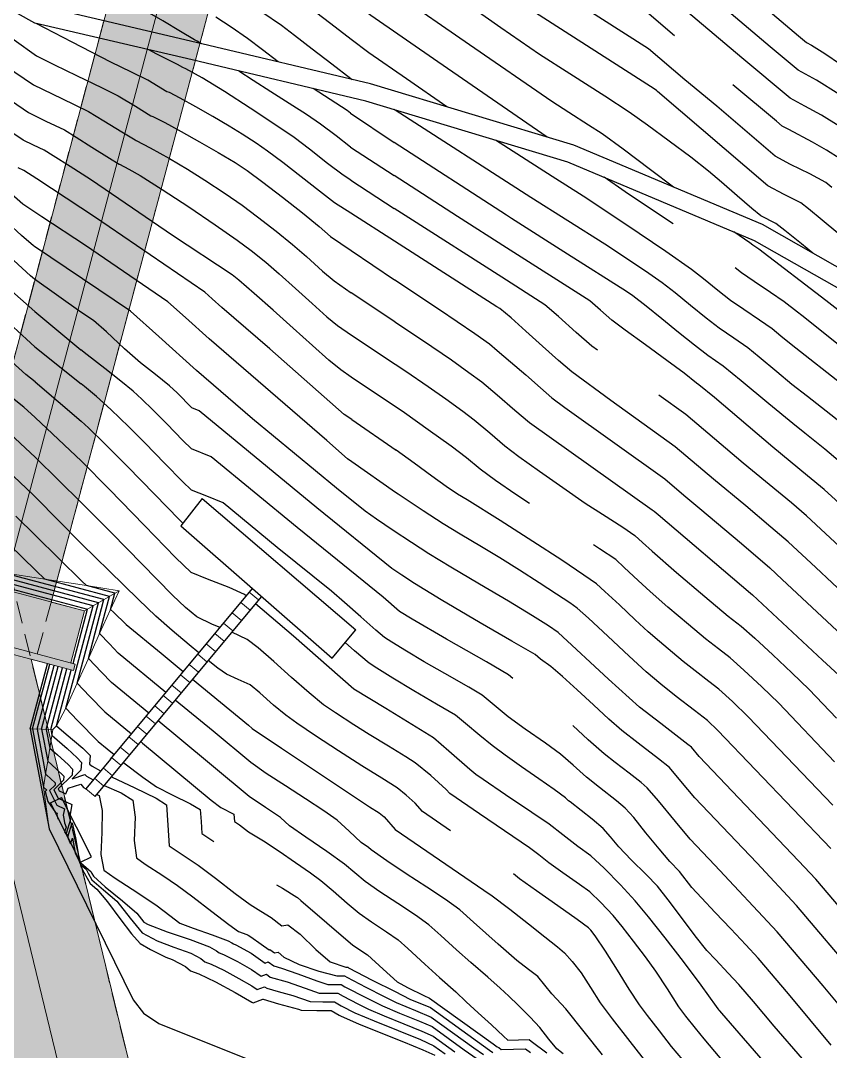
# Model space of a CAD drawing. Header units: millimetres. Extents: x -133 to 63340, y -143 to 109141.
# Drawn here: x 62458.3 to 62494.42, y 108650.02 to 108695.99 of the extents above; entities that cross this region are included whole.
import ezdxf

# ---------------------------------------------------------------- set-up
doc = ezdxf.new("R2010")
doc.units = ezdxf.units.MM
doc.header["$MEASUREMENT"] = 0
for name, pattern in [('NASCOSTA', [9.525, 6.35, -3.175]), ('TRATTEGGIATA', [0.75, 0.5, -0.25]), ('TRATTOPUNTO2', [12.7, 6.35, -3.175, 0, -3.175])]:
    doc.linetypes.add(name, pattern=pattern)
for name, color, linetype in [('Bâti', 7, 'Continuous'), ('CANALISATION', 2, 'Continuous'), ('curve livello 5m', 7, 'Continuous'), ('LIN010TR', 2, 'NASCOSTA'), ('LIN018CO', 6, 'Continuous'), ('LIN025CO', 7, 'Continuous'), ('Strade', 7, 'Continuous'), ('TRATTCOLO-30', 253, 'Continuous'), ('TRATTCOLO-32', 255, 'Continuous')]:
    doc.layers.add(name, color=color, linetype=linetype)
doc.layers.add('Colori bordi', color=5, linetype='Continuous', plot=False)
doc.layers.add('no_plot', color=5, linetype='Continuous', plot=False)

# ---------------------------------------------------------------- blocks, each defined once
blk = doc.blocks.new('CONTORNO')
at = {"layer": 'Colori bordi', "lineweight": 0, "ltscale": 2, "flags": 128}
blk.add_lwpolyline([(25.446, -93.474), (-6.877, 42.135), (-4.985, 41.623), (-4.907, 41.912), (-5.109, 41.967), (-4.481, 44.283), (-5.968, 44.686), (9.426, 101.471, 0.76503), (-27.561, 123.114)], format="xyb", dxfattribs=at)
blk.add_lwpolyline([(-28.746, 115.78, -0.121281), (-20.708, 100.164), (-8.908, 50.657), (5.179, 102.622, 0.76503), (-24.477, 119.975)], format="xyb", close=True, dxfattribs=at)

msp = doc.modelspace()

# ---------------------------------------------------------------- hatches: boundary and pattern name
at = {"layer": 'TRATTCOLO-30', "linetype": 'Continuous', "lineweight": 0}
h = msp.add_hatch(color=256, dxfattribs=at)
h.dxf.hatch_style = 1
h.paths.add_polyline_path([(62465.747, 108701.4701), (62463.621, 108702.0362), (62456.6936, 108676.0224), (62457.78, 108671.5529)])
h.paths.add_polyline_path([(62467.8729, 108700.904), (62465.747, 108701.4701), (62457.78, 108671.5529), (62458.7628, 108667.51), (62460.6567, 108667.0056), (62460.7339, 108667.2955), (62460.531, 108667.3496), (62461.1486, 108669.6688), (62459.6605, 108670.065)])
h.paths.add_polyline_path([(62474.8004, 108726.9178, 0.5732267), (62447.8353, 108754.1352), (62447.9823, 108751.8974, -0.5801113), (62472.6744, 108727.484), (62465.747, 108701.4701), (62467.8729, 108700.904)])
h.paths.add_polyline_path([(62472.6744, 108727.484, 0.5801113), (62447.9823, 108751.8974), (62448.13, 108749.6486, -0.5887985), (62470.5485, 108728.0501), (62463.621, 108702.0362), (62465.747, 108701.4701)], flags=17)
h.paths.add_polyline_path([(62448.13, 108749.6486), (62447.9823, 108751.8974, 0.1280773), (62439.2661, 108746.8327), (62432.8751, 108740.4959, -0.0173641), (62434.462, 108738.7803), (62436.5645, 108741.0558), (62440.8151, 108745.2705, -0.1215011)])
h.paths.add_polyline_path([(62447.9823, 108751.8974), (62447.8353, 108754.1352, 0.133332), (62437.7171, 108748.395), (62433.4664, 108744.1803), (62431.3544, 108741.937, -0.0155661), (62432.8751, 108740.4959), (62439.2661, 108746.8327, -0.1280773)])
h.paths.add_polyline_path([(62432.815, 108740.4362), (62432.8751, 108740.4959, 0.0155661), (62431.3544, 108741.937), (62429.2423, 108739.6935, 0.1664314), (62424.6976, 108726.0497), (62426.8976, 108726.4121, -0.1977037)])
h.paths.add_polyline_path([(62432.3569, 108736.502), (62434.462, 108738.7803, 0.0173628), (62432.8753, 108740.4957, 0.1988047), (62426.8976, 108726.4121), (62429.1051, 108726.7758, -0.1471562)])
h.paths.add_polyline_path([(62429.1137, 108725.4587, -0.0185057), (62429.1051, 108726.7758), (62426.8976, 108726.4121, 0.0131204), (62426.9158, 108725.3628), (62427.2322, 108718.1064, -0.0320811), (62429.4363, 108718.0611)])
h.paths.add_polyline_path([(62426.9158, 108725.3628, -0.0131204), (62426.8976, 108726.4121), (62424.6976, 108726.0497, 0.0088177), (62424.7179, 108725.267), (62425.0405, 108717.8694, -0.0320811), (62427.2322, 108718.1064)])
h = msp.add_hatch(color=256, dxfattribs=at)
h.dxf.hatch_style = 1
h.paths.add_polyline_path([(62468.821, 108626.1329), (62465.8282, 108625.4054), (62478.5704, 108572.9858), (62481.5632, 108573.7133)])
h.paths.add_polyline_path([(62465.8282, 108625.4054), (62462.8353, 108624.6779), (62475.5775, 108572.2583), (62478.5704, 108572.9858)])
h.paths.add_polyline_path([(62453.7009, 108675.295), (62450.7081, 108674.5674), (62462.8353, 108624.6779), (62465.8282, 108625.4054)])
h.paths.add_polyline_path([(62456.6938, 108676.0225), (62453.7009, 108675.295), (62465.8282, 108625.4054), (62468.821, 108626.1329)])

# ---------------------------------------------------------------- linework, layer by layer
at = {"layer": 'Bâti', "color": 2, "linetype": 'Continuous'}
for p, q in [((62466.3991, 108674.6799), (62465.4425, 108673.4636)), ((62466.3991, 108674.6799), (62473.2473, 108668.8234)), ((62465.4425, 108673.4636), (62472.2009, 108667.5677)), ((62462.3022, 108663.0594), (62468.6448, 108670.67)), ((62462.7175, 108662.7143), (62469.0518, 108670.3149)), ((62472.2009, 108667.5677), (62473.2473, 108668.8234)), ((62462.3022, 108663.0594), (62461.2124, 108661.7399)), ((62461.6274, 108661.3944), (62462.7175, 108662.7143)), ((62459.6327, 108661.1055), (62460.1158, 108661.3507)), ((62461.4586, 108658.7057), (62460.1158, 108661.3507)), ((62460.9755, 108658.4605), (62459.6327, 108661.1055)), ((62460.9755, 108658.4605), (62461.4586, 108658.7057))]:
    msp.add_line(p, q, dxfattribs=at)
at = {"layer": 'CANALISATION', "linetype": 'Continuous', "lineweight": 0}
for p, q in [((62468.9158, 108670.1602), (62468.5008, 108670.5057)), ((62468.532, 108669.6991), (62468.1169, 108670.0445)), ((62468.1481, 108669.2379), (62467.7331, 108669.5834)), ((62467.7643, 108668.7768), (62467.3492, 108669.1222)), ((62467.3804, 108668.3156), (62466.9654, 108668.6611)), ((62466.9966, 108667.8545), (62466.5815, 108668.1999)), ((62466.6127, 108667.3933), (62466.1977, 108667.7388)), ((62466.2289, 108666.9322), (62465.8138, 108667.2776)), ((62465.845, 108666.471), (62465.43, 108666.8165)), ((62465.4612, 108666.0099), (62465.0461, 108666.3553)), ((62465.0773, 108665.5487), (62464.6623, 108665.8942)), ((62464.6935, 108665.0876), (62464.2784, 108665.433)), ((62464.3096, 108664.6264), (62463.8946, 108664.9719)), ((62463.9258, 108664.1652), (62463.5107, 108664.5107)), ((62463.5419, 108663.7041), (62463.1269, 108664.0496)), ((62463.1581, 108663.2429), (62462.743, 108663.5884)), ((62462.774, 108662.782), (62462.3589, 108663.1275)), ((62462.3916, 108662.3196), (62461.9783, 108662.6636)), ((62462.0095, 108661.857), (62461.5944, 108662.2025))]:
    msp.add_line(p, q, dxfattribs=at)
at = {"layer": 'curve livello 5m', "color": 2}
for q in [(62459.7871, 108667.2372), (62459.412, 108662.3895)]:
    msp.add_line((62459.0318, 108664.401), q, dxfattribs=at)
at = {"layer": 'curve livello 5m', "color": 2, "flags": 128}
for points in [[(62481.7903, 108690.8002), (62476.9162, 108694.1518), (62473.926, 108696.2269), (62473.4228, 108696.6112), (62472.9616, 108696.962), (62467.9121, 108700.2636), (62467.7083, 108700.3979), (62467.6706, 108700.4216), (62463.4181, 108703.0042), (62462.5713, 108703.4504), (62461.5764, 108703.9565), (62460.8805, 108704.3298), (62459.9198, 108704.9434), (62458.9586, 108705.6009), (62458.1488, 108706.1952), (62457.6421, 108706.6188), (62457.1234, 108707.2712), (62456.551, 108708.1416), (62456.2371, 108708.7799), (62455.7116, 108709.9144), (62455.2661, 108710.8799)], [(62487.4641, 108695.3192), (62486.0235, 108696.5424)], [(62473.0236, 108688.8762), (62472.6808, 108689.0978), (62471.9922, 108689.6204), (62471.1898, 108690.2543), (62470.4975, 108690.7801), (62469.6371, 108691.3684), (62468.5376, 108692.092), (62467.3915, 108692.8259), (62466.3914, 108693.4451), (62465.6727, 108693.8464), (62465.5322, 108693.9018), (62465.3014, 108694.0432), (62464.852, 108694.26), (62464.3788, 108694.5019), (62464.0213, 108694.69)], [(62501.4354, 108684.485), (62499.0803, 108686.3791), (62498.3055, 108687.0007), (62497.7443, 108687.4907), (62497.0575, 108688.1061), (62496.4198, 108688.6761), (62496.006, 108689.0298), (62496.006, 108689.0298), (62495.5101, 108689.3883), (62494.8616, 108689.8269), (62494.2551, 108690.2139), (62494.2551, 108690.2139), (62493.621, 108690.5674), (62492.5735, 108691.1332), (62492.5735, 108691.1332), (62492.2785, 108691.2868), (62492.017, 108691.5101), (62490.0657, 108693.1277)], [(62473.0629, 108680.0789), (62473.0456, 108680.0904), (62472.5787, 108680.4135), (62472.0538, 108680.851), (62471.3152, 108681.5035), (62470.4534, 108682.2788), (62469.559, 108683.0848), (62468.7225, 108683.8292), (62468.0345, 108684.4198), (62467.7331, 108684.6538), (62465.0785, 108686.4152), (62462.0755, 108688.4614), (62461.4104, 108688.9019), (62460.5116, 108689.4817), (62459.7478, 108689.9679), (62459.3481, 108690.2148), (62458.8701, 108690.4438), (62458.413, 108690.6643), (62457.6888, 108691.1496)], [(62473.0236, 108688.8762), (62474.9695, 108687.6181)], [(62487.4035, 108686.9355), (62486.4403, 108687.5747), (62485.2676, 108688.3581), (62484.3241, 108689.0067)], [(62484.0377, 108681.292), (62483.7807, 108681.4803), (62483.0876, 108682.0834), (62482.292, 108682.8043), (62481.6894, 108683.3204), (62479.7609, 108684.5479), (62475.6104, 108687.2038), (62474.9695, 108687.6181)], [(62458.9258, 108683.0267), (62455.983, 108685.6053)], [(62497.0022, 108679.7668), (62493.1504, 108682.8465), (62492.9609, 108682.992), (62492.3612, 108683.4525), (62491.7509, 108683.8729), (62491.0292, 108684.3565), (62490.4628, 108684.7488), (62490.1775, 108684.976)], [(62458.9258, 108683.0267), (62460.9876, 108681.3078)], [(62480.2571, 108666.6587), (62480.0674, 108666.8163), (62479.0805, 108667.3958), (62477.2996, 108668.4147), (62475.7626, 108669.3037), (62475.2063, 108669.6423), (62474.4701, 108670.2862), (62470.628, 108673.3813), (62466.7978, 108676.546), (62465.9252, 108676.89), (62465.5366, 108677.2739), (62464.825, 108678.0063), (62464.2034, 108678.636), (62463.7042, 108679.112), (62463.3133, 108679.4698), (62462.7747, 108679.9114), (62462.0584, 108680.474), (62461.2717, 108681.0852), (62460.9876, 108681.3078)], [(62475.009, 108678.7832), (62473.0629, 108680.0789)], [(62495.2651, 108672.1328), (62493.3653, 108673.9039), (62492.6818, 108674.4862), (62490.536, 108676.2581), (62487.9784, 108678.4245), (62486.7769, 108679.2857)], [(62480.9966, 108674.4549), (62480.3891, 108674.8536), (62479.4858, 108675.4835), (62478.8021, 108675.9825), (62478.1965, 108676.497), (62477.5109, 108677.0099), (62476.4866, 108677.7508), (62475.4309, 108678.4976), (62475.009, 108678.7832)], [(62458.9629, 108674.735), (62458.8425, 108674.8569), (62457.9736, 108675.6709)], [(62458.9629, 108674.735), (62461.0263, 108672.6494)], [(62466.2513, 108667.798), (62465.8169, 108668.1552), (62465.0601, 108668.7976), (62464.328, 108669.44), (62463.5581, 108670.17), (62462.2429, 108671.4498), (62461.0263, 108672.6494)], [(62494.6101, 108662.9421), (62492.1168, 108665.5517), (62491.3628, 108666.2797), (62490.5592, 108667.0303), (62489.9471, 108667.5783), (62489.4373, 108667.9758), (62488.8576, 108668.4251), (62488.0948, 108669.0601), (62487.1776, 108669.8418), (62486.3812, 108670.5356), (62485.8443, 108671.0306), (62485.2267, 108671.6095), (62484.8449, 108671.9551), (62484.1284, 108672.4389), (62483.8578, 108672.6128)], [(62460.3148, 108665.3329), (62461.528, 108669.8885), (62453.7007, 108671.9729), (62453.6314, 108671.7124)], [(62477.48, 108659.8607), (62476.225, 108660.718), (62475.9004, 108661.0913), (62475.5026, 108661.4544), (62475.1021, 108661.7805), (62474.4065, 108662.2119), (62473.5167, 108662.7586), (62472.4766, 108663.4324), (62471.4591, 108664.1033), (62470.6231, 108664.6657), (62470.1275, 108665.0138), (62469.5863, 108665.4701), (62468.97, 108666.018), (62468.5321, 108666.3749), (62468.0088, 108666.6111), (62467.4785, 108666.8495), (62467.1016, 108667.119), (62466.671, 108667.4581)], [(62460.3148, 108665.3329), (62460.8381, 108664.7851), (62461.7561, 108663.8459), (62461.7561, 108663.8459), (62462.1624, 108663.5108), (62462.4669, 108663.2571)], [(62499.6039, 108646.3972), (62496.2349, 108650.3417), (62495.8073, 108650.8551), (62495.4466, 108651.3395), (62494.1089, 108652.944), (62492.0542, 108655.3612), (62489.2693, 108658.3326), (62488.1629, 108659.4924), (62487.5074, 108660.2758), (62486.7591, 108661.1973), (62486.2564, 108661.7838), (62485.9793, 108662.0089), (62485.4425, 108662.4328), (62484.8192, 108662.9109), (62484.328, 108663.2892), (62483.624, 108663.9176), (62482.9287, 108664.5613)], [(62462.8818, 108662.9114), (62462.9018, 108662.8948), (62463.7439, 108662.2563), (62464.3576, 108661.8226), (62464.3576, 108661.8226), (62465.0536, 108661.4598), (62465.8715, 108661.0666), (62466.3115, 108660.8117), (62466.3115, 108660.8117), (62466.347, 108660.2823), (62466.3794, 108659.7397), (62466.3794, 108659.7397), (62466.9193, 108659.3773)], [(62488.0952, 108649.3451), (62487.3416, 108650.2456), (62486.795, 108650.9368), (62486.2649, 108651.6236), (62485.9106, 108652.1001), (62485.4527, 108652.7916), (62484.9204, 108653.6396), (62484.3881, 108654.4876), (62483.93, 108655.1794), (62483.7374, 108655.429), (62483.6328, 108655.5351), (62483.1331, 108655.9048), (62482.2673, 108656.5134), (62481.3154, 108657.1804), (62480.5577, 108657.7253), (62480.283, 108657.9403)], [(62469.7207, 108657.4548), (62469.9796, 108657.301), (62470.6248, 108656.8956), (62470.6248, 108656.8956), (62470.6417, 108656.8825), (62470.6516, 108656.8837), (62470.8035, 108656.7514), (62473.126, 108654.7648), (62473.773, 108654.3266), (62474.4665, 108653.6875), (62475.091, 108653.1214), (62475.091, 108653.1214), (62475.5557, 108652.8672), (62476.2831, 108652.5125), (62476.2831, 108652.5125), (62476.5431, 108652.4039), (62479.3776, 108650.3583), (62479.4981, 108650.2728), (62479.5605, 108650.2296), (62479.6264, 108650.1931), (62479.7398, 108650.1035), (62480.2798, 108650.1171), (62480.8281, 108650.1335), (62480.8281, 108650.1335), (62481.0447, 108649.9796)]]:
    msp.add_lwpolyline(points, dxfattribs=at)
at = {"layer": 'LIN010TR', "linetype": 'TRATTOPUNTO2', "lineweight": 0, "ltscale": 5}
msp.add_line((62456.697, 108667.4859), (62472.6745, 108727.4839), dxfattribs=at)
at = {"layer": 'LIN010TR', "linetype": 'TRATTOPUNTO2', "lineweight": 0, "ltscale": 5, "flags": 128}
msp.add_lwpolyline([(62454.4122, 108672.368), (62484.7612, 108547.5169)], dxfattribs=at)
at = {"layer": 'LIN018CO', "color": 2, "lineweight": 0}
for p, q in [((62457.459, 108671.386), (62459.3716, 108671.0837)), ((62459.3716, 108671.0837), (62461.2361, 108670.7941)), ((62462.6958, 108670.5652), (62461.2361, 108670.7941)), ((62461.1486, 108669.6687), (62462.6958, 108670.5652)), ((62462.3146, 108669.7337), (62462.6958, 108670.5652)), ((62461.8208, 108668.6566), (62462.3146, 108669.7337)), ((62461.3193, 108667.5504), (62461.8208, 108668.6566)), ((62460.817, 108666.4417), (62461.3193, 108667.5504)), ((62460.3148, 108665.3329), (62460.817, 108666.4417)), ((62459.8963, 108664.5384), (62460.3148, 108665.3329)), ((62458.7243, 108664.4123), (62459.7375, 108664.3751)), ((62459.6016, 108663.5401), (62459.7375, 108664.3751)), ((62459.7375, 108664.3751), (62459.8963, 108664.5384)), ((62459.5074, 108662.9617), (62459.6016, 108663.5401)), ((62459.412, 108662.3895), (62459.5074, 108662.9617)), ((62459.3179, 108661.8092), (62459.412, 108662.3895)), ((62459.5686, 108659.9462), (62459.3179, 108661.8092))]:
    msp.add_line(p, q, dxfattribs=at)
at = {"layer": 'LIN025CO', "linetype": 'TRATTEGGIATA', "lineweight": 0, "ltscale": 2}
for p, q in [((62454.7911, 108668.8781), (62470.5486, 108728.0501)), ((62459.0429, 108667.7458), (62474.8004, 108726.9178)), ((62444.6723, 108725.476), (62491.8503, 108531.3928))]:
    msp.add_line(p, q, dxfattribs=at)
at = {"layer": 'LIN025CO', "linetype": 'Continuous', "lineweight": 0}
for p, q in [((62453.9205, 108671.5936), (62461.1486, 108669.6687)), ((62460.531, 108667.3496), (62461.1486, 108669.6687)), ((62453.0228, 108669.0385), (62460.6568, 108667.0056)), ((62453.1, 108669.3284), (62460.734, 108667.2955)), ((62460.6568, 108667.0056), (62460.734, 108667.2955))]:
    msp.add_line(p, q, dxfattribs=at)
at = {"layer": 'LIN025CO', "color": 2, "linetype": 'Continuous', "lineweight": 0}
msp.add_line((62461.2124, 108661.7399), (62461.6274, 108661.3944), dxfattribs=at)
at = {"layer": 'no_plot'}
for p, q in [((62453.8425, 108671.7282), (62461.2832, 108669.7467)), ((62460.6373, 108667.3213), (62461.2832, 108669.7467)), ((62458.8268, 108664.4085), (62459.5938, 108667.2887)), ((62459.2367, 108664.3935), (62459.9803, 108667.1858)), ((62459.4417, 108664.3859), (62460.1736, 108667.1343)), ((62459.6467, 108664.3784), (62460.3669, 108667.0828)), ((62459.8963, 108664.5384), (62460.5601, 108667.0314)), ((62458.8268, 108664.4085), (62459.3182, 108661.8089)), ((62459.2367, 108664.3935), (62459.5074, 108662.9617)), ((62459.4417, 108664.3859), (62459.6016, 108663.5401)), ((62459.6467, 108664.3784), (62459.6958, 108664.1187))]:
    msp.add_line(p, q, dxfattribs=at)
at = {"layer": 'no_plot', "flags": 128}
for points in [[(62497.1368, 108691.1719), (62497.0669, 108691.2198), (62495.914, 108691.9895), (62494.7975, 108692.7143), (62493.8022, 108693.3371), (62493.8022, 108693.3371), (62492.9928, 108693.7796), (62491.7354, 108694.822), (62485.4395, 108700.1675), (62484.33, 108700.8793), (62482.0002, 108702.4003), (62475.5736, 108706.5458), (62473.8246, 108707.6559), (62472.9402, 108708.2951), (62471.8894, 108709.0839), (62470.7901, 108709.9317), (62469.7601, 108710.7475), (62468.9172, 108711.4405)], [(62485.0322, 108702.0545), (62485.1441, 108701.9823), (62485.1464, 108701.9808), (62485.1475, 108701.9801), (62493.0045, 108695.3091), (62493.3521, 108695.021), (62493.5758, 108694.8986), (62494.1705, 108694.5213), (62494.8782, 108694.051), (62495.5782, 108693.5693), (62496.1498, 108693.1579)], [(62494.8085, 108691.2855), (62494.0286, 108691.7755), (62494.0286, 108691.7755), (62493.2852, 108692.1792), (62492.6335, 108692.5382), (62492.6335, 108692.5382), (62490.4663, 108694.3348), (62485.7315, 108698.3549)], [(62454.6209, 108697.568), (62458.0055, 108695.1335), (62459.0099, 108694.4302), (62459.805, 108694.0181), (62460.7881, 108693.5424), (62461.9326, 108692.9972), (62462.6508, 108692.6448), (62463.4177, 108692.1727), (62464.1129, 108691.7496), (62464.193, 108691.718), (62464.7334, 108691.4444), (62465.4596, 108691.053), (62466.2835, 108690.593), (62467.1167, 108690.1137), (62467.871, 108689.6643), (62468.4048, 108689.3101), (62469.1073, 108688.7895), (62469.9784, 108688.1216), (62470.8671, 108687.4236), (62471.6228, 108686.8125), (62472.1289, 108686.3663), (62473.0376, 108685.7374)], [(62494.4899, 108688.5581), (62494.2206, 108688.7777), (62493.5077, 108689.1643), (62492.6489, 108689.5778), (62491.9572, 108689.9561), (62491.9572, 108689.9561), (62489.3608, 108692.1728), (62487.928, 108693.3606), (62486.3154, 108694.7298), (62481.8806, 108697.5745)], [(62487.4286, 108688.5681), (62486.4046, 108689.343), (62485.1779, 108690.2632), (62484.2461, 108690.9379), (62483.6363, 108691.335), (62482.7548, 108691.8956), (62482.0018, 108692.3817), (62482.0018, 108692.3817), (62478.3216, 108694.9123), (62475.002, 108697.216)], [(62466.3625, 108694.9626), (62466.181, 108695.0813), (62466.0518, 108695.1317), (62465.4357, 108695.5042), (62464.6418, 108695.9891), (62464.6418, 108695.9891), (62463.4524, 108696.6643)], [(62493.6386, 108685.6239), (62493.1334, 108686.04), (62492.3938, 108686.6351), (62491.9834, 108686.9464), (62491.9834, 108686.9464), (62491.3145, 108687.2946), (62490.913, 108687.6202), (62490.267, 108688.1821), (62489.5631, 108688.7968), (62488.9879, 108689.281), (62488.9879, 108689.281), (62488.1936, 108689.8985), (62487.2288, 108690.6254), (62486.2595, 108691.3383), (62485.4514, 108691.9138), (62485.4514, 108691.9138), (62484.3653, 108692.621), (62482.7952, 108693.6195), (62481.4538, 108694.4855), (62481.4538, 108694.4855), (62479.727, 108695.6729), (62478.1694, 108696.7538)], [(62458.9194, 108684.4589), (62458.7353, 108684.6151), (62457.9909, 108685.2969), (62457.2711, 108685.9539), (62456.7145, 108686.414), (62456.7145, 108686.414), (62452.416, 108688.8325), (62452.0815, 108689.0261), (62452.0056, 108689.055), (62450.2547, 108689.723), (62449.9873, 108689.8392), (62448.2452, 108690.5007), (62447.8215, 108690.6557), (62447.482, 108690.8832), (62446.7917, 108691.3691), (62445.9577, 108691.9676), (62445.9577, 108691.9676), (62443.7688, 108693.5991), (62443.1914, 108694.0408), (62442.5946, 108693.9631), (62441.855, 108694.5264), (62441.2282, 108695.3213), (62440.7639, 108696.2485)], [(62454.0373, 108696.4509), (62454.8326, 108695.9823), (62457.0644, 108694.3769), (62458.0326, 108693.6991), (62458.8731, 108693.1267), (62460.1379, 108692.5187), (62461.3255, 108691.9455), (62462.0133, 108691.5302), (62462.806, 108691.027), (62463.4032, 108690.6735), (62463.4532, 108690.6538), (62464.0828, 108690.3266), (62464.9325, 108689.8522), (62465.7474, 108689.3728), (62466.5171, 108688.8841), (62467.4184, 108688.286), (62468.1809, 108687.758), (62468.8659, 108687.2467), (62469.6977, 108686.6011), (62470.4267, 108686.0149), (62471.0481, 108685.4708), (62471.7639, 108684.8263), (62472.2789, 108684.382), (62473.0461, 108683.8511)], [(62469.7888, 108694.1533), (62469.089, 108694.6972), (62468.4166, 108695.1981), (62468.4166, 108695.1981), (62467.6907, 108695.6965), (62467.0008, 108696.1475)], [(62469.061, 108696.3877), (62469.9316, 108695.786), (62470.5192, 108695.3508), (62471.3103, 108694.7434), (62472.187, 108694.0644), (62473.031, 108693.4147), (62473.0841, 108693.3749)], [(62477.313, 108692.1519), (62475.5107, 108693.3913), (62473.8252, 108694.561), (62473.0434, 108695.1533), (62472.1362, 108695.8552), (62471.4466, 108696.374)], [(62494.7594, 108686.5108), (62494.0573, 108687.0983), (62493.4434, 108687.5987), (62493.102, 108687.862), (62493.102, 108687.862), (62492.3612, 108688.2467), (62491.6358, 108688.6253), (62491.6358, 108688.6253), (62486.7047, 108692.8355), (62486.6589, 108692.8735), (62486.6074, 108692.9172), (62481.0641, 108696.473)], [(62473.0302, 108687.4072), (62472.3063, 108687.8752), (62471.6257, 108688.3858), (62470.8144, 108689.0245), (62470.0017, 108689.6644), (62469.3167, 108690.1787), (62469.3167, 108690.1787), (62468.8107, 108690.5219), (62468.1746, 108690.9348), (62467.5993, 108691.2934), (62467.5993, 108691.2934), (62466.8792, 108691.7172), (62466.1114, 108692.1532), (62465.421, 108692.5314), (62464.9328, 108692.7822), (62464.9328, 108692.7822), (62464.8226, 108692.8257), (62463.9761, 108693.344), (62463.2386, 108693.7014), (62462.3285, 108694.1391), (62462.3285, 108694.1391), (62460.5933, 108695.026), (62458.9915, 108695.8688)], [(62473.017, 108690.3499), (62472.3681, 108690.8498), (62471.6782, 108691.3815), (62471.6782, 108691.3815), (62471.0556, 108691.8003), (62470.2818, 108692.2956), (62469.4551, 108692.8178), (62468.6738, 108693.3175), (62468.0362, 108693.7452), (62468.0362, 108693.7452), (62468.0362, 108693.7452)], [(62456.5914, 108693.2926), (62458.643, 108691.8955), (62459.429, 108691.5164), (62460.2508, 108691.1226), (62460.7755, 108690.7897), (62461.4689, 108690.3472), (62462.2664, 108689.8539), (62462.6935, 108689.5974), (62462.7133, 108689.5896), (62463.1272, 108689.3694), (62463.6238, 108689.0812), (62464.611, 108688.4593), (62465.7976, 108687.6829), (62466.9807, 108686.8868), (62467.957, 108686.2059), (62468.5798, 108685.7355), (62469.2306, 108685.2174), (62469.8263, 108684.7035), (62470.554, 108684.0525), (62471.3038, 108683.3764), (62471.9654, 108682.7875), (62472.4288, 108682.3978), (62473.0545, 108681.9648)], [(62473.0102, 108691.8663), (62472.8589, 108691.9829), (62472.1089, 108692.4699), (62471.3493, 108692.9627)], [(62474.9497, 108692.0501), (62475.0023, 108692.0139), (62481.0614, 108688.1272), (62484.364, 108686.0345), (62485.3703, 108685.3681), (62486.3172, 108684.7287), (62486.9204, 108684.3082), (62487.4921, 108683.8643), (62488.1823, 108683.3041), (62488.8764, 108682.7405), (62489.4599, 108682.2865), (62490.1128, 108681.8414), (62490.7381, 108681.4137), (62491.2484, 108680.9973), (62492.0306, 108680.3437), (62492.7073, 108679.7854), (62493.4027, 108679.2412), (62494.2359, 108678.5985), (62494.9409, 108678.047)], [(62473.0102, 108691.8663), (62474.9563, 108690.5561)], [(62495.1024, 108679.6537), (62492.6721, 108681.5452), (62492.2104, 108681.928), (62491.8288, 108682.2425), (62491.8288, 108682.2425), (62491.2674, 108682.6327), (62490.5586, 108683.1049), (62489.9613, 108683.5176), (62489.9613, 108683.5176), (62489.4088, 108683.9519), (62488.7682, 108684.4736), (62488.2252, 108684.8998), (62488.2252, 108684.8998), (62487.0863, 108685.6938), (62485.2985, 108686.9009), (62483.3984, 108688.1591), (62483.3984, 108688.1591), (62482.0159, 108689.0351), (62479.4795, 108690.6622)], [(62473.017, 108690.3499), (62474.9629, 108689.0871)], [(62494.8667, 108676.2997), (62494.1779, 108676.8767), (62493.2904, 108677.5992), (62493.2904, 108677.5992), (62492.7425, 108678.0256), (62491.6788, 108678.9031), (62490.4495, 108679.9304), (62489.6473, 108680.585), (62489.6473, 108680.585), (62488.9584, 108681.0553), (62488.3604, 108681.5172), (62487.65, 108682.0903), (62486.9042, 108682.6987), (62486.2004, 108683.2662), (62485.6156, 108683.7166), (62485.6156, 108683.7166), (62485.3295, 108683.9098), (62482.7026, 108685.5744), (62480.1912, 108687.1731), (62479.9673, 108687.3163), (62474.9563, 108690.5561)], [(62473.0713, 108678.198), (62472.7286, 108678.4292), (62472.7286, 108678.4292), (62469.4146, 108681.351), (62467.2757, 108683.2043), (62466.8424, 108683.5929), (62466.5193, 108683.8812), (62466.5193, 108683.8812), (62461.6338, 108687.21), (62459.024, 108688.9386), (62458.4453, 108689.307), (62458.1829, 108689.4331)], [(62495.656, 108673.6952), (62494.1445, 108675.0866), (62493.4064, 108675.6951), (62491.8601, 108676.9719), (62489.2497, 108679.1831), (62488.5566, 108679.7562), (62488.457, 108679.8242), (62487.8989, 108680.2685), (62487.1272, 108680.8398), (62486.1683, 108681.5336), (62485.268, 108682.1862), (62484.6721, 108682.6339), (62484.6721, 108682.6339), (62484.1607, 108683.0858), (62483.6968, 108683.492), (62483.6968, 108683.492), (62479.976, 108685.8605), (62477.7889, 108687.26), (62474.9629, 108689.0871)], [(62459.242, 108687.2503), (62458.3906, 108687.8142), (62457.771, 108688.3595)], [(62474.976, 108686.1595), (62473.0302, 108687.4072)], [(62458.9129, 108685.9243), (62458.8781, 108685.9474), (62458.3398, 108686.4124), (62457.7271, 108686.9761)], [(62473.0798, 108676.3098), (62472.8785, 108676.445), (62471.9521, 108677.2617), (62466.7133, 108681.8009), (62465.6521, 108682.7527), (62464.8608, 108683.4589), (62464.8608, 108683.4589), (62461.1921, 108685.9586), (62459.242, 108687.2503)], [(62495.1608, 108682.7797), (62494.2165, 108683.5049), (62491.2275, 108685.8001), (62490.9642, 108685.9799), (62490.8349, 108686.0829), (62490.1129, 108686.5704)], [(62495.9666, 108669.555), (62493.7684, 108671.6013), (62492.5418, 108672.7448), (62491.77, 108673.4094), (62490.6442, 108674.3614), (62490.6442, 108674.3614), (62489.2118, 108675.5443), (62487.5045, 108676.9904), (62484.6266, 108679.0533), (62482.8893, 108680.3267), (62482.2958, 108680.8323), (62481.5804, 108681.4742), (62480.841, 108682.1454), (62480.1756, 108682.7392), (62479.682, 108683.1487), (62479.682, 108683.1487), (62479.5458, 108683.2354), (62474.976, 108686.1595)], [(62496.9874, 108653.9263), (62493.7717, 108657.7095), (62493.0041, 108658.5284), (62488.575, 108663.1715), (62488.2211, 108663.5969), (62488.0699, 108663.7174), (62486.8632, 108664.6428), (62485.9124, 108665.3752), (62485.9124, 108665.3752), (62484.5308, 108666.6221), (62482.2728, 108668.7085), (62481.8438, 108668.9967), (62481.131, 108669.4512), (62481.131, 108669.4512), (62480.0667, 108670.0967), (62478.7647, 108670.868), (62477.4905, 108671.6233), (62476.5096, 108672.2208), (62476.5096, 108672.2208), (62475.7324, 108672.7203), (62474.9109, 108673.2613), (62474.1782, 108673.7551), (62473.6676, 108674.1131), (62473.6676, 108674.1131), (62472.3958, 108675.1376), (62468.6424, 108678.2389), (62466.151, 108680.3975), (62466.151, 108680.3975), (62464.4618, 108681.9125), (62463.2023, 108683.0366), (62463.2023, 108683.0366), (62458.9129, 108685.9243)], [(62473.0376, 108685.7374), (62474.9837, 108684.4398)], [(62460.98, 108682.9985), (62458.9194, 108684.4589)], [(62474.9837, 108684.4398), (62474.9918, 108684.4344), (62476.9785, 108683.1168), (62478.5643, 108682.0435), (62479.2155, 108681.5724), (62479.5562, 108681.2895), (62480.1558, 108680.78), (62480.8345, 108680.1968), (62481.4893, 108679.6195), (62481.9979, 108679.1732), (62482.5809, 108678.7458), (62487.0305, 108675.5564), (62487.8876, 108674.8304), (62488.6067, 108674.2367), (62490.4527, 108672.6755), (62491.7183, 108671.5857), (62492.2717, 108671.0698), (62495.3812, 108668.1751)], [(62474.9921, 108682.5555), (62473.0461, 108683.8511)], [(62495.6689, 108653.2931), (62492.9129, 108656.5353), (62491.1367, 108658.4305), (62488.3689, 108661.332), (62487.7529, 108662.0768), (62487.2387, 108662.6903), (62487.2387, 108662.6903), (62486.7562, 108663.0751), (62485.8412, 108663.7769), (62485.1202, 108664.3322), (62485.1202, 108664.3322), (62484.5419, 108664.8388), (62483.8482, 108665.4751), (62483.1275, 108666.1434), (62482.4682, 108666.7462), (62481.9585, 108667.1858), (62481.9585, 108667.1858), (62481.4858, 108667.5223), (62481.2506, 108667.7177), (62480.2188, 108668.3159), (62478.8056, 108669.1305), (62478.8056, 108669.1305), (62477.0584, 108670.1686), (62475.8669, 108670.8916), (62475.8669, 108670.8916), (62475.3016, 108671.2595), (62474.862, 108671.5607), (62474.862, 108671.5607), (62471.5119, 108674.2595), (62466.2626, 108678.5967), (62465.9306, 108678.7276), (62465.2756, 108679.3918), (62464.937, 108679.709), (62464.3107, 108680.2067), (62463.6447, 108680.734), (62463.6447, 108680.734), (62462.9372, 108681.3634), (62462.1222, 108682.1077), (62461.5439, 108682.6144), (62461.5439, 108682.6144), (62460.98, 108682.9985)], [(62458.9329, 108681.4489), (62458.562, 108681.7871), (62457.5941, 108682.6868)], [(62474.9921, 108682.5555), (62476.2284, 108681.7356), (62477.5198, 108680.8615), (62478.2999, 108680.3066), (62478.8759, 108679.8806), (62479.555, 108679.3111), (62480.3406, 108678.6273), (62481.003, 108678.0732), (62486.4732, 108674.1822), (62486.5566, 108674.1224), (62486.5634, 108674.1166), (62486.5691, 108674.1119), (62486.7459, 108673.9613), (62490.8629, 108670.4525), (62490.952, 108670.3833), (62494.0736, 108667.4675), (62494.7958, 108666.7951)], [(62473.0545, 108681.9648), (62475.0005, 108680.6713)], [(62458.9329, 108681.4489), (62460.9944, 108679.7911)], [(62458.9399, 108679.8848), (62458.5294, 108680.2102), (62458.5294, 108680.2102), (62457.4343, 108681.2085)], [(62475.0005, 108680.6713), (62475.4782, 108680.3545), (62476.4754, 108679.6796), (62477.262, 108679.1231), (62478.0253, 108678.571), (62478.5362, 108678.1888), (62479.2254, 108677.6028), (62479.9025, 108677.0278), (62480.5281, 108676.5616), (62481.4453, 108675.9021), (62482.4864, 108675.1687), (62483.4833, 108674.4808), (62484.256, 108673.9767), (62485.1569, 108673.4002), (62485.7023, 108673.0374), (62486.0414, 108672.7257), (62486.4674, 108672.3305), (62487.5585, 108671.3798), (62488.8152, 108670.3088), (62489.8603, 108669.4388), (62490.4496, 108668.9808), (62491.0509, 108668.4469), (62491.8496, 108667.7102), (62492.7039, 108666.903), (62493.4721, 108666.1575), (62494.6927, 108664.8801)], [(62458.9399, 108679.8848), (62461.0018, 108678.1314)], [(62494.4567, 108650.3065), (62492.5489, 108652.5948), (62491.1954, 108654.1871), (62490.6585, 108654.7698), (62489.9834, 108655.4822), (62489.2821, 108656.2176), (62488.6666, 108656.8694), (62488.2488, 108657.3311), (62488.2488, 108657.3311), (62487.6952, 108658.0486), (62487.2637, 108658.4859), (62486.7784, 108659.0578), (62486.1956, 108659.7776), (62485.6496, 108660.4494), (62485.2741, 108660.8772), (62485.2741, 108660.8772), (62484.8842, 108661.194), (62484.1288, 108661.7906), (62484.1288, 108661.7906), (62483.5358, 108662.2462), (62482.9434, 108662.7823), (62482.3899, 108663.2805), (62482.3899, 108663.2805), (62481.7141, 108663.7721), (62480.8115, 108664.3985), (62480.0492, 108664.947), (62480.0492, 108664.947), (62479.4255, 108665.4678), (62478.8843, 108665.9148), (62478.8843, 108665.9148), (62478.2937, 108666.2616), (62477.228, 108666.8713), (62476.3083, 108667.4033), (62476.3083, 108667.4033), (62475.5156, 108667.8776), (62474.8549, 108668.2799), (62474.5242, 108668.4895), (62474.5242, 108668.4895), (62474.1378, 108668.816), (62473.4782, 108669.3995), (62472.7512, 108670.0442), (62472.1627, 108670.5548), (62472.1627, 108670.5548), (62469.7442, 108672.5031), (62467.3331, 108674.4952), (62466.6064, 108674.7783), (62465.9197, 108675.0525), (62465.9197, 108675.0525), (62465.5228, 108675.4373), (62464.7378, 108676.2424), (62463.8465, 108677.1594), (62463.1312, 108677.8802), (62463.1312, 108677.8802), (62462.3227, 108678.6511), (62461.6896, 108679.2306), (62461.6896, 108679.2306), (62461.1448, 108679.6741), (62460.9944, 108679.7911)], [(62458.947, 108678.2956), (62458.4422, 108678.7523), (62458.4422, 108678.7523), (62457.8588, 108679.215)], [(62458.947, 108678.2956), (62461.0098, 108676.3455)], [(62473.0713, 108678.198), (62475.0517, 108676.8397)], [(62458.955, 108676.5117), (62457.5952, 108677.7855)], [(62465.5357, 108673.582), (62465.3656, 108673.7469), (62464.2801, 108674.86), (62463.048, 108676.1279), (62462.059, 108677.1244), (62462.059, 108677.1244), (62461.3238, 108677.8297), (62461.0018, 108678.1314)], [(62494.5275, 108661.0041), (62490.7616, 108664.9458), (62490.0547, 108665.6222), (62489.4447, 108666.1758), (62489.4447, 108666.1758), (62489.0061, 108666.522), (62488.3841, 108666.998), (62487.855, 108667.4114), (62487.855, 108667.4114), (62487.3745, 108667.8114), (62486.7967, 108668.3037), (62486.2951, 108668.7408), (62486.2951, 108668.7408), (62485.7201, 108669.2679), (62485.0102, 108669.933), (62484.3659, 108670.535), (62483.9876, 108670.8729), (62483.9876, 108670.8729), (62483.4316, 108671.2644), (62482.4387, 108671.9251), (62481.1474, 108672.7651), (62479.696, 108673.6943), (62478.2227, 108674.6229), (62478.2227, 108674.6229), (62477.795, 108674.8792), (62477.2867, 108675.2176), (62476.6438, 108675.6769), (62475.8514, 108676.2555), (62475.0517, 108676.8397), (62475.0175, 108676.8641)], [(62458.955, 108676.5117), (62461.018, 108674.4953)], [(62468.3641, 108670.3332), (62468.2804, 108670.4046), (62467.6079, 108670.7075), (62466.6302, 108671.0895), (62465.9089, 108671.3774), (62465.9089, 108671.3774), (62465.2083, 108672.0566), (62463.8225, 108673.4776), (62462.2495, 108675.0964), (62461.0098, 108676.3455)], [(62475.0261, 108674.9521), (62473.0798, 108676.3098)], [(62494.4449, 108659.0662), (62489.4063, 108664.3399), (62488.9423, 108664.7733), (62488.3657, 108665.2285), (62487.5479, 108665.8543), (62486.8523, 108666.3977), (62486.8523, 108666.3977), (62486.2089, 108666.946), (62485.4418, 108667.6493), (62484.4946, 108668.5366), (62483.6349, 108669.3398), (62483.1302, 108669.7907), (62483.1302, 108669.7907), (62482.7971, 108670.0252), (62482.2024, 108670.421), (62481.4288, 108670.9242), (62480.5594, 108671.4808), (62479.6769, 108672.037), (62479.6769, 108672.037), (62478.8656, 108672.5263), (62477.9095, 108673.0918), (62477.1523, 108673.55), (62477.1523, 108673.55), (62476.2511, 108674.1346), (62475.1402, 108674.8743), (62475.0261, 108674.9521)], [(62467.1959, 108668.9315), (62466.8627, 108669.0657), (62466.158, 108669.4025), (62466.158, 108669.4025), (62465.6506, 108669.8197), (62465.0786, 108670.3762), (62462.3456, 108673.1508), (62461.018, 108674.4953)], [(62458.0821, 108673.8951), (62458.9706, 108673.0215)], [(62458.9706, 108673.0215), (62461.0337, 108670.9931)], [(62458.9775, 108671.4729), (62457.7874, 108672.6255)], [(62460.817, 108666.4417), (62461.7727, 108670.0303), (62455.3294, 108671.7462)], [(62461.3193, 108667.5504), (62462.0174, 108670.1721), (62457.459, 108671.386)], [(62459.3716, 108671.0837), (62458.9775, 108671.4729)], [(62461.8208, 108668.6566), (62462.2622, 108670.3139), (62459.3716, 108671.0837)], [(62461.0337, 108670.9931), (62461.2361, 108670.7941)], [(62462.3146, 108669.7337), (62462.5069, 108670.4557), (62461.2361, 108670.7941)], [(62491.8081, 108649.1619), (62489.5779, 108651.7284), (62489.4892, 108651.8339), (62489.4637, 108651.8644), (62489.4153, 108651.9271), (62489.3484, 108652.0312), (62488.6618, 108652.9798), (62487.8681, 108654.0379), (62487.0545, 108655.0924), (62486.3082, 108656.0303), (62485.7163, 108656.7388), (62485.7163, 108656.7388), (62485.061, 108657.4507), (62484.3303, 108658.1914), (62483.7433, 108658.7387), (62483.7433, 108658.7387), (62483.1602, 108659.154), (62482.4941, 108659.6763), (62481.8799, 108660.156), (62481.8799, 108660.156), (62481.1089, 108660.6818), (62479.9358, 108661.4657), (62478.9307, 108662.1452), (62478.9307, 108662.1452), (62478.6126, 108662.3716), (62478.3367, 108662.6009), (62477.4049, 108663.4075), (62476.7111, 108664.0045), (62476.7111, 108664.0045), (62474.5874, 108665.3148), (62473.16, 108666.1839), (62470.4692, 108668.5371), (62468.7749, 108669.9827)], [(62462.3146, 108669.7337), (62462.4456, 108669.6049), (62463.0054, 108669.0602), (62464.5668, 108667.7764), (62465.5543, 108666.9617)], [(62464.7828, 108666.0359), (62462.657, 108667.7896), (62462.2613, 108668.1985), (62461.8208, 108668.6566)], [(62490.147, 108648.9771), (62488.7922, 108650.5895), (62488.4027, 108651.055), (62487.9769, 108651.5967), (62487.663, 108652.0136), (62487.663, 108652.0136), (62487.1511, 108652.8094), (62486.6392, 108653.6053), (62486.6392, 108653.6053), (62486.1767, 108654.2409), (62485.6441, 108654.9434), (62485.1309, 108655.5964), (62484.7269, 108656.0839), (62484.7269, 108656.0839), (62484.1872, 108656.6591), (62483.688, 108657.1369), (62483.688, 108657.1369), (62483.2351, 108657.467), (62482.4938, 108657.9861), (62481.8589, 108658.4397), (62481.8589, 108658.4397), (62481.4145, 108658.7881), (62481.0048, 108659.1081), (62481.0048, 108659.1081), (62478.7683, 108660.6166), (62477.441, 108661.5234), (62477.2862, 108661.7013), (62476.5988, 108662.3289), (62475.9066, 108662.8925), (62475.9066, 108662.8925), (62475.4766, 108663.1668), (62474.7044, 108663.6382), (62473.8482, 108664.1594), (62473.1664, 108664.5831), (62473.1664, 108664.5831), (62472.3432, 108665.1211), (62471.8104, 108665.4854), (62471.8104, 108665.4854), (62471.167, 108666.0125), (62470.388, 108666.6966), (62469.5904, 108667.4076), (62468.8908, 108668.0154), (62468.4063, 108668.3897), (62468.4063, 108668.3897), (62467.7219, 108668.7192)], [(62493.1732, 108649.6872), (62491.9082, 108651.1431), (62490.9888, 108652.2457), (62490.3367, 108653.013), (62489.8651, 108653.5188), (62489.3086, 108654.1031), (62488.9168, 108654.5279), (62488.9168, 108654.5279), (62488.3976, 108655.1821), (62487.7883, 108655.9937), (62487.1905, 108656.7889), (62486.7057, 108657.3937), (62486.7057, 108657.3937), (62486.2031, 108657.9143), (62485.5389, 108658.5697), (62484.9827, 108659.1402), (62484.9827, 108659.1402), (62484.6118, 108659.5888), (62484.2918, 108659.9706), (62484.2918, 108659.9706), (62483.789, 108660.3791), (62482.8151, 108661.1483), (62482.8151, 108661.1483), (62482.7436, 108661.2032), (62482.6056, 108661.3278), (62482.1052, 108661.7011), (62481.4165, 108662.1853), (62480.6506, 108662.7159), (62479.9184, 108663.2287), (62479.3309, 108663.6593), (62479.3309, 108663.6593), (62478.7809, 108664.1128), (62478.1486, 108664.6517), (62477.7011, 108665.0134), (62477.7011, 108665.0134), (62476.854, 108665.5029), (62475.8426, 108666.1069), (62474.9094, 108666.6712), (62474.1955, 108667.1098), (62473.8421, 108667.3367), (62473.8421, 108667.3367), (62473.1897, 108667.888), (62472.7741, 108668.2555)], [(62464.0112, 108665.1101), (62462.3567, 108666.475), (62461.9032, 108666.939), (62461.3193, 108667.5504)], [(62460.817, 108666.4417), (62461.3706, 108665.8621), (62462.0564, 108665.1605), (62462.0564, 108665.1605), (62463.2397, 108664.1843)], [(62465.9709, 108666.618), (62468.4574, 108664.5666), (62468.6349, 108664.4188), (62469.9301, 108663.5537), (62473.867, 108660.9342), (62474.2977, 108660.6685), (62474.5145, 108660.4812), (62475.0091, 108659.9127), (62479.2502, 108657.0153), (62479.2547, 108657.0123), (62479.2564, 108657.011), (62479.2708, 108657.0007), (62480.1183, 108656.36), (62480.9505, 108655.719), (62481.6883, 108655.1398), (62482.2526, 108654.6846), (62482.5644, 108654.4153), (62482.5644, 108654.4153), (62482.9036, 108654.0289), (62483.3007, 108653.5198), (62483.3007, 108653.5198), (62483.718, 108652.8729), (62484.1582, 108652.1866), (62484.1582, 108652.1866), (62484.6837, 108651.4799), (62485.4698, 108650.4613), (62486.2806, 108649.4362)], [(62484.2609, 108649.8692), (62482.6276, 108651.9237), (62481.9979, 108652.5906), (62481.3683, 108653.3563), (62480.9598, 108653.6792), (62480.4425, 108654.083), (62479.6046, 108654.804), (62478.4973, 108655.7805), (62477.8857, 108656.3398), (62477.2524, 108656.796), (62476.4164, 108657.3512), (62475.5022, 108657.9456), (62474.6345, 108658.5197), (62473.9378, 108659.0139), (62473.8166, 108659.1176), (62473.4895, 108659.3445), (62472.948, 108659.8426), (62472.4181, 108660.3284), (62471.8211, 108660.7536), (62471.0083, 108661.2866), (62470.1087, 108661.8643), (62469.2513, 108662.4237), (62468.5652, 108662.9019), (62466.8837, 108664.3027), (62465.1993, 108665.6923)], [(62459.8963, 108664.5384), (62460.3311, 108664.1758), (62461.0692, 108663.5449), (62461.3959, 108663.2185), (62461.3959, 108663.2185), (62461.3664, 108662.8264), (62461.4859, 108662.7383), (62461.8682, 108662.5339)], [(62482.496, 108649.9095), (62482.215, 108650.14), (62481.8691, 108650.5712), (62481.4573, 108651.0931), (62481.0273, 108651.5484), (62480.4981, 108652.0829), (62480.0844, 108652.4793), (62479.694, 108652.8432), (62479.138, 108653.3317), (62478.3833, 108653.9854), (62477.7404, 108654.548), (62477.0452, 108655.1855), (62476.5148, 108655.6687), (62475.9175, 108656.0929), (62475.1267, 108656.6118), (62474.3181, 108657.1413), (62473.6672, 108657.5975), (62473.2148, 108657.9841), (62472.7538, 108658.3789), (62471.9616, 108658.9373), (62471.0181, 108659.5701), (62470.2892, 108660.0892), (62469.8989, 108660.4476), (62469.2225, 108660.9013), (62468.4954, 108661.3851), (62465.3099, 108664.0387), (62464.4278, 108664.7665)], [(62459.6958, 108664.1187), (62459.7034, 108664.1122), (62460.3704, 108663.5273), (62460.8238, 108663.1114), (62461.0076, 108662.913), (62461.0076, 108662.913), (62460.9817, 108662.5689), (62460.5926, 108662.1846), (62461.1668, 108662.3736), (62461.2303, 108662.3006), (62461.5386, 108662.1349)], [(62459.6016, 108663.5401), (62459.9433, 108663.2446), (62460.424, 108662.8113), (62460.6193, 108662.6076), (62460.6193, 108662.6076), (62460.5994, 108662.3436), (62459.9798, 108661.7316), (62460.0217, 108661.6466), (62460.3107, 108661.5124), (62460.4165, 108661.7576), (62460.9793, 108661.9429), (62461.1095, 108661.7931), (62461.2124, 108661.7399)], [(62463.6562, 108663.8407), (62463.7361, 108663.7747), (62466.7936, 108661.2277), (62467.2292, 108660.9069), (62467.8139, 108660.6044), (62467.8342, 108660.2836), (62468.0627, 108660.1303), (62468.4699, 108659.8224), (62469.1349, 108659.414), (62469.8264, 108658.9533), (62470.5627, 108658.4487), (62471.2242, 108657.9832), (62471.691, 108657.6401), (62471.691, 108657.6401), (62472.2368, 108657.1811), (62472.8652, 108656.6266), (62473.3966, 108656.1812), (62473.3966, 108656.1812), (62473.956, 108655.7954), (62474.6235, 108655.3602), (62475.1439, 108654.9977), (62475.1439, 108654.9977), (62475.5775, 108654.6065), (62476.33, 108653.9125), (62476.9835, 108653.3155), (62476.9835, 108653.3155), (62477.7178, 108652.6747), (62478.1804, 108652.238), (62478.7033, 108651.743), (62478.7033, 108651.743), (62479.2996, 108651.2019), (62479.8476, 108650.7038), (62479.8476, 108650.7038), (62480.0357, 108650.5218), (62480.9833, 108650.548), (62481.0715, 108650.4853), (62481.7735, 108649.9559)], [(62459.5074, 108662.9617), (62459.8908, 108662.63), (62460.231, 108662.3021), (62460.231, 108662.3021), (62460.2172, 108662.1183), (62459.7859, 108661.6922), (62459.9677, 108661.3233), (62460.5861, 108661.0361), (62460.4866, 108660.5121), (62460.4951, 108660.4706), (62460.503, 108660.4162), (62460.5241, 108660.3586), (62460.3282, 108659.7465), (62460.3344, 108659.7338), (62460.3425, 108659.7205), (62460.3545, 108659.7021), (62460.4034, 108659.5933), (62460.6049, 108660.2136), (62460.7478, 108659.5425), (62460.9034, 108658.5784), (62460.9034, 108658.5784), (62460.9554, 108658.4721), (62460.9612, 108658.4603), (62460.9669, 108658.4487), (62460.9778, 108658.4264), (62461.4415, 108658.0331), (62461.4798, 108657.9626), (62461.5481, 108657.8371), (62462.0705, 108657.36), (62462.8393, 108656.7402), (62463.4755, 108656.1824), (62463.4755, 108656.1824), (62463.7955, 108655.7835), (62463.9842, 108655.6827), (62464.8409, 108655.3567), (62465.8626, 108655.0063), (62466.7206, 108654.68), (62466.7206, 108654.68), (62467.0337, 108654.5129), (62467.1563, 108654.4163), (62467.3465, 108654.346), (62467.9699, 108654.0331), (62468.5938, 108653.6804), (62468.5938, 108653.6804), (62469.0275, 108653.3728), (62469.2614, 108653.4607), (62469.4343, 108653.3397), (62470.1907, 108653.1278), (62470.9871, 108652.8432), (62471.6097, 108652.6266), (62472.449, 108652.6129), (62472.6818, 108652.4849), (62473.3435, 108652.1411), (62473.8233, 108651.9018), (62474.5228, 108651.603), (62475.3978, 108651.2506), (62476.2043, 108650.9238), (62476.6983, 108650.7016), (62477.6624, 108650.0057)], [(62459.412, 108662.3895), (62459.4503, 108662.3573), (62459.8427, 108661.9966), (62459.8427, 108661.9966), (62459.8349, 108661.893), (62459.5919, 108661.6529), (62459.9137, 108661), (62460.2555, 108660.8413), (62460.2005, 108660.5516), (62460.2299, 108660.4093), (62460.2568, 108660.2229), (62460.3292, 108660.0254), (62460.2614, 108659.8136), (62460.2833, 108659.7689), (62460.3114, 108659.7225), (62460.3536, 108659.6583), (62460.5246, 108659.2774), (62460.6062, 108659.5284), (62460.727, 108658.8666), (62460.9063, 108658.5006), (62460.9262, 108658.4598), (62460.9457, 108658.4201), (62460.9834, 108658.3433), (62461.2175, 108658.1446), (62461.3095, 108657.9756), (62461.4731, 108657.675), (62461.9917, 108657.2242), (62462.5841, 108656.7211), (62462.5841, 108656.7211), (62463.1854, 108655.9621), (62463.7163, 108655.3098), (62463.7163, 108655.3098), (62464.3839, 108654.953), (62465.135, 108654.6777), (62465.8868, 108654.4023), (62465.8868, 108654.4023), (62466.3416, 108654.1596), (62466.5195, 108654.0193), (62466.7958, 108653.9172), (62467.3656, 108653.6386), (62468.0364, 108653.2807), (62468.607, 108652.9507), (62468.607, 108652.9507), (62468.8466, 108652.7807), (62469.1835, 108652.9074), (62469.2763, 108652.8425), (62469.7848, 108652.6974), (62470.4419, 108652.5159), (62470.4419, 108652.5159), (62471.2119, 108652.2439), (62471.7756, 108652.2382), (62472.2972, 108652.2263), (62472.2972, 108652.2263), (62472.5983, 108652.0608), (62473.2084, 108651.7492), (62474.0669, 108651.3823), (62475.1409, 108650.9498), (62476.1308, 108650.5487), (62476.7371, 108650.276), (62476.7371, 108650.276), (62477.2336, 108649.9176)], [(62462.355, 108662.2753), (62463.3925, 108661.7754), (62464.3414, 108661.3108), (62464.8092, 108661.019), (62464.8092, 108661.019), (62464.8696, 108660.1185), (62464.9246, 108659.1957), (62464.9246, 108659.1957), (62465.4633, 108658.8297), (62466.2233, 108658.3239), (62466.2233, 108658.3239), (62466.9881, 108657.75), (62467.8732, 108657.068), (62468.5379, 108656.5742), (62468.5379, 108656.5742), (62469.0123, 108656.2832), (62469.4727, 108656.0001), (62469.4727, 108656.0001), (62469.9457, 108655.6302), (62470.2216, 108655.6638), (62470.7643, 108655.255), (62471.4652, 108654.5608), (62472.1133, 108654.018), (62472.1133, 108654.018), (62472.803, 108653.7744), (62472.9043, 108653.7727), (62472.9325, 108653.7573), (62473.9875, 108653.2059), (62475.0007, 108652.6883), (62475.6681, 108652.3598), (62475.6681, 108652.3598), (62476.5819, 108651.9784), (62478.9488, 108650.2701), (62479.2213, 108650.0768), (62479.3625, 108649.9793)], [(62459.3179, 108661.8092), (62459.4544, 108661.6911), (62459.4527, 108661.6677), (62459.3979, 108661.6136), (62459.5159, 108661.1644), (62459.8597, 108660.6767), (62459.925, 108660.6464), (62459.9144, 108660.5911), (62459.958, 108660.3803)], [(62462.0291, 108661.8808), (62462.7901, 108661.5492), (62463.3068, 108661.2263), (62463.3068, 108661.2263), (62463.4149, 108660.4707), (62463.3684, 108659.4354), (62463.4698, 108658.6517), (62463.4698, 108658.6517), (62463.8599, 108658.3783), (62464.6356, 108657.8696), (62465.3037, 108657.4207), (62465.3037, 108657.4207), (62465.985, 108656.9111), (62466.8277, 108656.2609), (62467.5855, 108655.6787), (62468.0122, 108655.3732), (62468.0122, 108655.3732), (62468.388, 108655.2355), (62468.418, 108655.2195), (62468.4297, 108655.2102), (62468.448, 108655.2035), (62468.5675, 108655.1397), (62469.0363, 108654.8014), (62469.3893, 108654.5568), (62469.3893, 108654.5568), (62469.4172, 108654.5673), (62469.6229, 108654.4234), (62469.7917, 108654.444), (62470.0413, 108654.2268), (62470.7305, 108653.9055), (62471.606, 108653.5962), (62472.4052, 108653.3918), (62472.4052, 108653.3918), (62472.7525, 108653.3861), (62472.8489, 108653.3332), (62473.699, 108652.8889), (62474.5154, 108652.4719), (62475.0532, 108652.2072), (62475.0532, 108652.2072), (62475.9116, 108651.8521), (62476.6207, 108651.5528), (62476.6207, 108651.5528), (62478.52, 108650.182), (62478.9445, 108649.8809)], [(62461.7031, 108661.486), (62461.8044, 108661.4336), (62461.9432, 108660.7622), (62461.9146, 108659.791), (62461.8836, 108658.8097), (62462.0149, 108658.1077), (62462.0149, 108658.1077), (62462.519, 108657.7545), (62463.521, 108657.0974), (62464.384, 108656.5175), (62464.384, 108656.5175), (62464.9591, 108656.0799), (62465.406, 108655.7449), (62465.406, 108655.7449), (62465.9903, 108655.5146), (62466.8365, 108655.2267), (62467.5543, 108654.9577), (62467.5543, 108654.9577), (62467.7259, 108654.8662), (62467.793, 108654.8132), (62467.8973, 108654.7747), (62468.5807, 108654.41), (62469.2084, 108653.9648), (62469.3393, 108654.014), (62469.5924, 108653.8369), (62469.9394, 108653.7397), (62470.6669, 108653.4841), (62471.5053, 108653.1766), (62472.0075, 108653.0092), (62472.0075, 108653.0092), (62472.6008, 108652.9995), (62472.7654, 108652.909), (62473.7351, 108652.4051), (62474.4382, 108652.0545), (62474.4382, 108652.0545), (62475.1983, 108651.7344), (62476.0876, 108651.377), (62476.6595, 108651.1272), (62476.6595, 108651.1272), (62478.0912, 108650.0939), (62478.6677, 108649.685)], [(62460.9661, 108658.3066), (62460.9889, 108658.2601), (62460.9936, 108658.2561), (62461.1392, 108657.9886), (62461.3981, 108657.5128), (62461.6928, 108657.2598), (62462.1718, 108656.689), (62462.7255, 108655.9562), (62463.2488, 108655.2694), (62463.6371, 108654.8361), (62463.6371, 108654.8361), (62464.0929, 108654.5637), (62464.7836, 108654.2233), (62464.7836, 108654.2233), (62465.0531, 108654.1245), (62465.6495, 108653.8063), (62465.8828, 108653.6223), (62466.2451, 108653.4885), (62466.9923, 108653.1232), (62467.8719, 108652.6538), (62468.6201, 108652.221), (62468.6657, 108652.1887), (62469.1056, 108652.3541), (62469.1182, 108652.3452), (62469.8053, 108652.1492), (62470.6932, 108651.9041), (62470.8141, 108651.8613), (62471.5056, 108651.8543), (62472.1454, 108651.8397), (62472.5148, 108651.6367), (62472.5934, 108651.5965), (62473.3757, 108651.2586), (62474.3669, 108650.8561), (62475.3851, 108650.448), (62476.2487, 108650.0931), (62476.7759, 108649.8504)]]:
    msp.add_lwpolyline(points, dxfattribs=at)
at = {"layer": 'Strade', "color": 2, "linetype": 'Continuous'}
for q in [(62459.4972, 108667.3144), (62459.5686, 108659.9462)]:
    msp.add_line((62458.7243, 108664.4123), q, dxfattribs=at)
at = {"layer": 'Strade', "color": 2, "linetype": 'Continuous', "flags": 128}
for points in [[(62522.2162, 108661.6283), (62520.1597, 108662.6417), (62518.7013, 108665.5679), (62518.1092, 108667.0709), (62514.5465, 108670.5066), (62511.1371, 108673.4738), (62504.3722, 108678.8047), (62499.602, 108682.2338), (62491.399, 108686.8971), (62482.9747, 108690.4426), (62473.9027, 108693.1816), (62466.1289, 108695.0178), (62459.2284, 108696.6349), (62454.8948, 108699.0579), (62452.3308, 108700.3798), (62449.2424, 108701.9059), (62447.19, 108703.9657), (62446.3821, 108707.137), (62441.5371, 108712.6289), (62434.5713, 108718.1288)], [(62522.2199, 108660.8015), (62521.9634, 108660.861), (62519.5641, 108662.0433), (62517.9698, 108665.2422), (62517.4286, 108666.6158), (62514.0058, 108669.9166), (62510.6267, 108672.8575), (62503.8909, 108678.1655), (62499.1697, 108681.5594), (62491.0449, 108686.1781), (62482.7032, 108689.6889), (62473.6949, 108692.4086), (62465.9457, 108694.239), (62458.9362, 108695.8817), (62454.5162, 108698.353), (62451.9703, 108699.6656), (62448.7692, 108701.2473), (62446.4688, 108703.5561), (62445.6545, 108706.7525), (62440.9848, 108712.0457), (62434.1286, 108717.4591)], [(62459.5686, 108659.9462), (62463.322, 108652.3159), (62463.7846, 108651.7299), (62464.4677, 108651.262), (62471.857, 108648.312)]]:
    msp.add_lwpolyline(points, dxfattribs=at)

# ---------------------------------------------------------------- block references
at = {"layer": 'TRATTCOLO-32', "linetype": 'Continuous', "lineweight": 0, "rotation": 0.2560608715202138}
msp.add_blockref('CONTORNO', (62465.8278, 108625.4058), dxfattribs=at)

doc.saveas('drawing.dxf')
